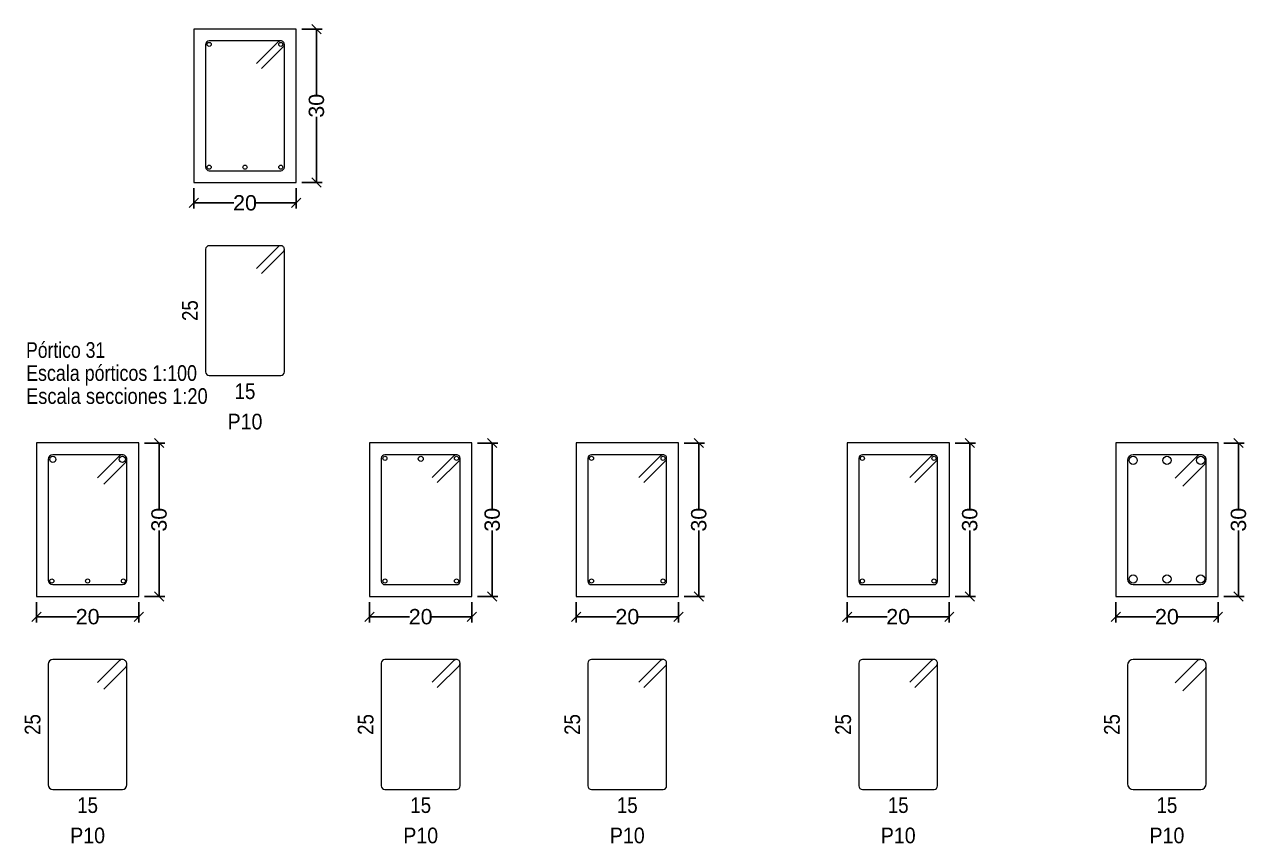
# Model space of a CAD drawing. Header units: millimetres. Extents: x 2 to 158, y -69 to 77.
# Drawn here: x 24.8 to 36.77, y -56.13 to -48.12 of the extents above; entities that cross this region are included whole.
import ezdxf
from ezdxf.enums import TextEntityAlignment as Align

# ---------------------------------------------------------------- set-up
doc = ezdxf.new("R2010")
doc.units = ezdxf.units.MM
for name, color, linetype, lineweight in [('ALZ_REF_REF_ESCALA', 3, 'Continuous', 9), ('ALZ_REF_REFERENCIA_PORTICO', 3, 'Continuous', 9), ('ARM_LONGITUDINAL_Ø10', 103, 'Continuous', 9), ('ARM_LONGITUDINAL_Ø12', 171, 'Continuous', 9), ('ARM_LONGITUDINAL_Ø16', 212, 'Continuous', 9), ('ARM_LONGITUDINAL_Ø8', 32, 'Continuous', 9), ('ARM_TRANSVERSAL_Ø6', 151, 'Continuous', 9), ('SEC_CONT_VIG_HORMIGON_SECCION', 2, 'Continuous', 9), ('SEC_COTAS_SEC_DIM_VIGA', 122, 'Continuous', 0), ('SEC_COTAS_TEXTOS_DESPIECE_ESTRIBADO', 122, 'Continuous', 0), ('SEC_REF_TXT_POSICIONES_ARM_ESTRIBOS', 1, 'Continuous', 9)]:
    doc.layers.add(name, color=color, linetype=linetype, lineweight=lineweight)
doc.styles.add('CYPETXT_0.225_romans', font='arial.ttf', dxfattribs={"height": 0.15})
doc.styles.add('CYPETXT_romans', font='arial.ttf', dxfattribs={"height": 0.2})
doc.dimstyles.new('cype_oblique', dxfattribs={"dimtxt": 0.18, "dimasz": 0.18, "dimexe": 0.05625, "dimexo": 0.05625, "dimgap": 0, "dimtad": 0, "dimdec": 4, "dimzin": 0, "dimdsep": 46, "dimtxsty": 'CYPETXT_0.225_romans', "dimblk": 'OBLIQUE', "dimtsz": 0.045, "dimcen": 0.09, "dimadec": 0, "dimazin": 0, "dimtfac": 1, "dimtdec": 4, "dimtofl": 0, "dimtmove": 2, "dimatfit": 3, "dimfxl": 1, "dimtolj": 1, "dimtzin": 0, "dimarcsym": 0})

# ---------------------------------------------------------------- blocks, each defined once
blk = doc.blocks.new('*D85')
at = {"layer": 'Defpoints', "color": 0, "transparency": 16777216}
for p in [(24.915, -53.712), (25.915, -53.712), (25.915, -53.911)]:
    blk.add_point(p, dxfattribs=at)
at = {"layer": 'SEC_COTAS_SEC_DIM_VIGA', "color": 0, "lineweight": -2, "transparency": 16777216}
for p, q in [((24.87, -53.956), (24.96, -53.866)), ((24.915, -53.768), (24.915, -53.967)), ((25.87, -53.956), (25.96, -53.866)), ((25.915, -53.768), (25.915, -53.967)), ((24.915, -53.911), (25.306, -53.911)), ((25.915, -53.911), (25.523, -53.911))]:
    blk.add_line(p, q, dxfattribs=at)
at = {"layer": 'SEC_COTAS_SEC_DIM_VIGA', "color": 0, "transparency": 16777216, "insert": (25.415, -53.911), "char_height": 0.15, "attachment_point": 5, "style": 'CYPETXT_0.225_romans'}
blk.add_mtext('\\A1;20', dxfattribs=at)
blk = doc.blocks.new('_OBLIQUE')
at = {"color": 0, "linetype": 'ByBlock', "lineweight": -2}
blk.add_line((-0.5, -0.5), (0.5, 0.5), dxfattribs=at)
blk = doc.blocks.new('*D86')
at = {"layer": 'Defpoints', "color": 0, "transparency": 16777216}
for p in [(25.915, -52.212), (26.114, -52.212), (25.915, -53.712)]:
    blk.add_point(p, dxfattribs=at)
at = {"layer": 'SEC_COTAS_SEC_DIM_VIGA', "color": 0, "lineweight": -2, "transparency": 16777216}
for p, q in [((26.159, -52.257), (26.069, -52.167)), ((25.971, -52.212), (26.17, -52.212)), ((26.114, -52.212), (26.114, -52.855)), ((26.114, -53.712), (26.114, -53.069)), ((25.971, -53.712), (26.17, -53.712)), ((26.159, -53.757), (26.069, -53.667))]:
    blk.add_line(p, q, dxfattribs=at)
at = {"layer": 'SEC_COTAS_SEC_DIM_VIGA', "color": 0, "transparency": 16777216, "insert": (26.114, -52.962), "char_height": 0.15, "attachment_point": 5, "rotation": 90, "style": 'CYPETXT_0.225_romans'}
blk.add_mtext('\\A1;30', dxfattribs=at)
blk = doc.blocks.new('*D87')
at = {"layer": 'Defpoints', "color": 0, "transparency": 16777216}
for p in [(26.454, -49.664), (27.454, -49.664), (27.454, -49.864)]:
    blk.add_point(p, dxfattribs=at)
at = {"layer": 'SEC_COTAS_SEC_DIM_VIGA', "color": 0, "lineweight": -2, "transparency": 16777216}
for p, q in [((26.454, -49.72), (26.454, -49.92)), ((27.454, -49.72), (27.454, -49.92)), ((26.409, -49.909), (26.499, -49.819)), ((26.454, -49.864), (26.845, -49.864)), ((27.454, -49.864), (27.062, -49.864)), ((27.409, -49.909), (27.499, -49.819))]:
    blk.add_line(p, q, dxfattribs=at)
at = {"layer": 'SEC_COTAS_SEC_DIM_VIGA', "color": 0, "transparency": 16777216, "insert": (26.954, -49.864), "char_height": 0.15, "attachment_point": 5, "style": 'CYPETXT_0.225_romans'}
blk.add_mtext('\\A1;20', dxfattribs=at)
blk = doc.blocks.new('*D88')
at = {"layer": 'Defpoints', "color": 0, "transparency": 16777216}
for p in [(27.454, -48.164), (27.653, -48.164), (27.454, -49.664)]:
    blk.add_point(p, dxfattribs=at)
at = {"layer": 'SEC_COTAS_SEC_DIM_VIGA', "color": 0, "lineweight": -2, "transparency": 16777216}
for p, q in [((27.698, -48.209), (27.608, -48.119)), ((27.51, -48.164), (27.71, -48.164)), ((27.653, -48.164), (27.653, -48.807)), ((27.653, -49.664), (27.653, -49.021)), ((27.51, -49.664), (27.71, -49.664)), ((27.698, -49.709), (27.608, -49.619))]:
    blk.add_line(p, q, dxfattribs=at)
at = {"layer": 'SEC_COTAS_SEC_DIM_VIGA', "color": 0, "transparency": 16777216, "insert": (27.653, -48.914), "char_height": 0.15, "attachment_point": 5, "rotation": 90, "style": 'CYPETXT_0.225_romans'}
blk.add_mtext('\\A1;30', dxfattribs=at)
blk = doc.blocks.new('*D89')
at = {"layer": 'Defpoints', "color": 0, "transparency": 16777216}
for p in [(28.172, -53.712), (29.172, -53.712), (29.172, -53.911)]:
    blk.add_point(p, dxfattribs=at)
at = {"layer": 'SEC_COTAS_SEC_DIM_VIGA', "color": 0, "lineweight": -2, "transparency": 16777216}
for p, q in [((28.127, -53.956), (28.217, -53.866)), ((28.172, -53.768), (28.172, -53.967)), ((29.127, -53.956), (29.217, -53.866)), ((29.172, -53.768), (29.172, -53.967)), ((28.172, -53.911), (28.564, -53.911)), ((29.172, -53.911), (28.781, -53.911))]:
    blk.add_line(p, q, dxfattribs=at)
at = {"layer": 'SEC_COTAS_SEC_DIM_VIGA', "color": 0, "transparency": 16777216, "insert": (28.672, -53.911), "char_height": 0.15, "attachment_point": 5, "style": 'CYPETXT_0.225_romans'}
blk.add_mtext('\\A1;20', dxfattribs=at)
blk = doc.blocks.new('*D90')
at = {"layer": 'Defpoints', "color": 0, "transparency": 16777216}
for p in [(29.172, -52.212), (29.372, -52.212), (29.172, -53.712)]:
    blk.add_point(p, dxfattribs=at)
at = {"layer": 'SEC_COTAS_SEC_DIM_VIGA', "color": 0, "lineweight": -2, "transparency": 16777216}
for p, q in [((29.417, -52.257), (29.327, -52.167)), ((29.228, -52.212), (29.428, -52.212)), ((29.372, -52.212), (29.372, -52.855)), ((29.372, -53.712), (29.372, -53.069)), ((29.228, -53.712), (29.428, -53.712)), ((29.417, -53.757), (29.327, -53.667))]:
    blk.add_line(p, q, dxfattribs=at)
at = {"layer": 'SEC_COTAS_SEC_DIM_VIGA', "color": 0, "transparency": 16777216, "insert": (29.372, -52.962), "char_height": 0.15, "attachment_point": 5, "rotation": 90, "style": 'CYPETXT_0.225_romans'}
blk.add_mtext('\\A1;30', dxfattribs=at)
blk = doc.blocks.new('*D91')
at = {"layer": 'Defpoints', "color": 0, "transparency": 16777216}
for p in [(30.193, -53.712), (31.193, -53.712), (31.193, -53.911)]:
    blk.add_point(p, dxfattribs=at)
at = {"layer": 'SEC_COTAS_SEC_DIM_VIGA', "color": 0, "lineweight": -2, "transparency": 16777216}
for p, q in [((30.148, -53.956), (30.238, -53.866)), ((30.193, -53.768), (30.193, -53.967)), ((31.148, -53.956), (31.238, -53.866)), ((31.193, -53.768), (31.193, -53.967)), ((30.193, -53.911), (30.584, -53.911)), ((31.193, -53.911), (30.801, -53.911))]:
    blk.add_line(p, q, dxfattribs=at)
at = {"layer": 'SEC_COTAS_SEC_DIM_VIGA', "color": 0, "transparency": 16777216, "insert": (30.693, -53.911), "char_height": 0.15, "attachment_point": 5, "style": 'CYPETXT_0.225_romans'}
blk.add_mtext('\\A1;20', dxfattribs=at)
blk = doc.blocks.new('*D92')
at = {"layer": 'Defpoints', "color": 0, "transparency": 16777216}
for p in [(31.193, -52.212), (31.392, -52.212), (31.193, -53.712)]:
    blk.add_point(p, dxfattribs=at)
at = {"layer": 'SEC_COTAS_SEC_DIM_VIGA', "color": 0, "lineweight": -2, "transparency": 16777216}
for p, q in [((31.437, -52.257), (31.347, -52.167)), ((31.249, -52.212), (31.448, -52.212)), ((31.392, -52.212), (31.392, -52.855)), ((31.392, -53.712), (31.392, -53.069)), ((31.249, -53.712), (31.448, -53.712)), ((31.437, -53.757), (31.347, -53.667))]:
    blk.add_line(p, q, dxfattribs=at)
at = {"layer": 'SEC_COTAS_SEC_DIM_VIGA', "color": 0, "transparency": 16777216, "insert": (31.392, -52.962), "char_height": 0.15, "attachment_point": 5, "rotation": 90, "style": 'CYPETXT_0.225_romans'}
blk.add_mtext('\\A1;30', dxfattribs=at)
blk = doc.blocks.new('*D93')
at = {"layer": 'Defpoints', "color": 0, "transparency": 16777216}
for p in [(32.842, -53.712), (33.842, -53.712), (33.842, -53.911)]:
    blk.add_point(p, dxfattribs=at)
at = {"layer": 'SEC_COTAS_SEC_DIM_VIGA', "color": 0, "lineweight": -2, "transparency": 16777216}
for p, q in [((32.797, -53.956), (32.887, -53.866)), ((32.842, -53.768), (32.842, -53.967)), ((33.797, -53.956), (33.887, -53.866)), ((33.842, -53.768), (33.842, -53.967)), ((32.842, -53.911), (33.234, -53.911)), ((33.842, -53.911), (33.451, -53.911))]:
    blk.add_line(p, q, dxfattribs=at)
at = {"layer": 'SEC_COTAS_SEC_DIM_VIGA', "color": 0, "transparency": 16777216, "insert": (33.342, -53.911), "char_height": 0.15, "attachment_point": 5, "style": 'CYPETXT_0.225_romans'}
blk.add_mtext('\\A1;20', dxfattribs=at)
blk = doc.blocks.new('*D94')
at = {"layer": 'Defpoints', "color": 0, "transparency": 16777216}
for p in [(33.842, -52.212), (34.042, -52.212), (33.842, -53.712)]:
    blk.add_point(p, dxfattribs=at)
at = {"layer": 'SEC_COTAS_SEC_DIM_VIGA', "color": 0, "lineweight": -2, "transparency": 16777216}
for p, q in [((34.087, -52.257), (33.997, -52.167)), ((33.899, -52.212), (34.098, -52.212)), ((34.042, -52.212), (34.042, -52.855)), ((34.042, -53.712), (34.042, -53.069)), ((33.899, -53.712), (34.098, -53.712)), ((34.087, -53.757), (33.997, -53.667))]:
    blk.add_line(p, q, dxfattribs=at)
at = {"layer": 'SEC_COTAS_SEC_DIM_VIGA', "color": 0, "transparency": 16777216, "insert": (34.042, -52.962), "char_height": 0.15, "attachment_point": 5, "rotation": 90, "style": 'CYPETXT_0.225_romans'}
blk.add_mtext('\\A1;30', dxfattribs=at)
blk = doc.blocks.new('*D95')
at = {"layer": 'Defpoints', "color": 0, "transparency": 16777216}
for p in [(35.47, -53.712), (36.47, -53.712), (36.47, -53.911)]:
    blk.add_point(p, dxfattribs=at)
at = {"layer": 'SEC_COTAS_SEC_DIM_VIGA', "color": 0, "lineweight": -2, "transparency": 16777216}
for p, q in [((35.425, -53.956), (35.515, -53.866)), ((35.47, -53.768), (35.47, -53.967)), ((36.425, -53.956), (36.515, -53.866)), ((36.47, -53.768), (36.47, -53.967)), ((35.47, -53.911), (35.862, -53.911)), ((36.47, -53.911), (36.079, -53.911))]:
    blk.add_line(p, q, dxfattribs=at)
at = {"layer": 'SEC_COTAS_SEC_DIM_VIGA', "color": 0, "transparency": 16777216, "insert": (35.97, -53.911), "char_height": 0.15, "attachment_point": 5, "style": 'CYPETXT_0.225_romans'}
blk.add_mtext('\\A1;20', dxfattribs=at)
blk = doc.blocks.new('*D96')
at = {"layer": 'Defpoints', "color": 0, "transparency": 16777216}
for p in [(36.47, -52.212), (36.67, -52.212), (36.47, -53.712)]:
    blk.add_point(p, dxfattribs=at)
at = {"layer": 'SEC_COTAS_SEC_DIM_VIGA', "color": 0, "lineweight": -2, "transparency": 16777216}
for p, q in [((36.715, -52.257), (36.625, -52.167)), ((36.526, -52.212), (36.726, -52.212)), ((36.67, -52.212), (36.67, -52.855)), ((36.67, -53.712), (36.67, -53.069)), ((36.526, -53.712), (36.726, -53.712)), ((36.715, -53.757), (36.625, -53.667))]:
    blk.add_line(p, q, dxfattribs=at)
at = {"layer": 'SEC_COTAS_SEC_DIM_VIGA', "color": 0, "transparency": 16777216, "insert": (36.67, -52.962), "char_height": 0.15, "attachment_point": 5, "rotation": 90, "style": 'CYPETXT_0.225_romans'}
blk.add_mtext('\\A1;30', dxfattribs=at)

msp = doc.modelspace()

# ---------------------------------------------------------------- linework, layer by layer
at = {"layer": 'ARM_LONGITUDINAL_Ø10'}
msp.add_circle((28.67221, -52.36663), 0.025, dxfattribs=at)
at = {"layer": 'ARM_LONGITUDINAL_Ø12'}
for centre in [(25.07471, -52.37163), (25.75471, -52.37163)]:
    msp.add_circle(centre, 0.03, dxfattribs=at)
at = {"layer": 'ARM_LONGITUDINAL_Ø16'}
for centre in [(35.64012, -52.38163), (35.97012, -52.38163), (36.30012, -52.38163), (35.64012, -53.54163), (35.97012, -53.54163), (36.30012, -53.54163)]:
    msp.add_circle(centre, 0.04, dxfattribs=at)
at = {"layer": 'ARM_LONGITUDINAL_Ø8'}
for centre in [(26.60395, -48.31413), (27.30395, -48.31413), (26.60395, -49.51413), (26.95395, -49.51413), (27.30395, -49.51413), (28.32221, -52.36163), (29.02221, -52.36163), (30.34262, -52.36163), (31.04262, -52.36163), (32.99226, -52.36163), (33.69226, -52.36163), (25.06471, -53.56163), (25.41471, -53.56163), (25.76471, -53.56163), (28.32221, -53.56163), (29.02221, -53.56163), (30.34262, -53.56163), (31.04262, -53.56163), (32.99226, -53.56163), (33.69226, -53.56163)]:
    msp.add_circle(centre, 0.02, dxfattribs=at)
at = {"layer": 'ARM_TRANSVERSAL_Ø6'}
for points in [[(27.11656, -48.55101), (27.3287, -48.33888), (27.33305, -48.33357), (27.33628, -48.32752), (27.33827, -48.32096), (27.33895, -48.31413), (27.33827, -48.3073), (27.33628, -48.30074), (27.33305, -48.29468), (27.3287, -48.28938), (27.32339, -48.28503), (27.31734, -48.28179), (27.31078, -48.2798), (27.30395, -48.27913), (26.60395, -48.27913), (26.59055, -48.28179), (26.5792, -48.28938), (26.57161, -48.30074), (26.56895, -48.31413), (26.56895, -49.51413), (26.57161, -49.52752), (26.5792, -49.53888), (26.59055, -49.54646), (26.60395, -49.54913), (27.30395, -49.54913), (27.31734, -49.54646), (27.3287, -49.53888), (27.33628, -49.52752), (27.33895, -49.51413), (27.33895, -48.31413), (27.33827, -48.3073), (27.33628, -48.30074), (27.33305, -48.29468), (27.3287, -48.28938), (27.32339, -48.28503), (27.31734, -48.28179), (27.31078, -48.2798), (27.30395, -48.27913), (27.29712, -48.2798), (27.29055, -48.28179), (27.2845, -48.28503), (27.2792, -48.28938), (27.06707, -48.50151)], [(27.11656, -50.55401), (27.3287, -50.34188), (27.33305, -50.33657), (27.33628, -50.33052), (27.33827, -50.32396), (27.33895, -50.31713), (27.33827, -50.3103), (27.33628, -50.30374), (27.33305, -50.29768), (27.3287, -50.29238), (27.32339, -50.28803), (27.31734, -50.28479), (27.31078, -50.2828), (27.30395, -50.28213), (26.60395, -50.28213), (26.59055, -50.28479), (26.5792, -50.29238), (26.57161, -50.30374), (26.56895, -50.31713), (26.56895, -51.51713), (26.57161, -51.53052), (26.5792, -51.54188), (26.59055, -51.54946), (26.60395, -51.55213), (27.30395, -51.55213), (27.31734, -51.54946), (27.3287, -51.54188), (27.33628, -51.53052), (27.33895, -51.51713), (27.33895, -50.31713), (27.33827, -50.3103), (27.33628, -50.30374), (27.33305, -50.29768), (27.3287, -50.29238), (27.32339, -50.28803), (27.31734, -50.28479), (27.31078, -50.2828), (27.30395, -50.28213), (27.29712, -50.2828), (27.29055, -50.28479), (27.2845, -50.28803), (27.2792, -50.29238), (27.06707, -50.50451)], [(25.5744, -52.61558), (25.78653, -52.40345), (25.79213, -52.39663), (25.79629, -52.38885), (25.79885, -52.38041), (25.79971, -52.37163), (25.79885, -52.36285), (25.79629, -52.35441), (25.79213, -52.34663), (25.78653, -52.33981), (25.77971, -52.33421), (25.77193, -52.33005), (25.76349, -52.32749), (25.75471, -52.32663), (25.07471, -52.32663), (25.05749, -52.33005), (25.04289, -52.33981), (25.03314, -52.35441), (25.02971, -52.37163), (25.02971, -53.55163), (25.03314, -53.56885), (25.04289, -53.58345), (25.05749, -53.5932), (25.07471, -53.59663), (25.75471, -53.59663), (25.77193, -53.5932), (25.78653, -53.58345), (25.79629, -53.56885), (25.79971, -53.55163), (25.79971, -52.37163), (25.79885, -52.36285), (25.79629, -52.35441), (25.79213, -52.34663), (25.78653, -52.33981), (25.77971, -52.33421), (25.77193, -52.33005), (25.76349, -52.32749), (25.75471, -52.32663), (25.74593, -52.32749), (25.73749, -52.33005), (25.72971, -52.33421), (25.72289, -52.33981), (25.51076, -52.55194)], [(28.83483, -52.59851), (29.04696, -52.38638), (29.05131, -52.38107), (29.05455, -52.37502), (29.05654, -52.36846), (29.05721, -52.36163), (29.05654, -52.3548), (29.05455, -52.34824), (29.05131, -52.34218), (29.04696, -52.33688), (29.04166, -52.33253), (29.0356, -52.32929), (29.02904, -52.3273), (29.02221, -52.32663), (28.32221, -52.32663), (28.30882, -52.32929), (28.29746, -52.33688), (28.28987, -52.34824), (28.28721, -52.36163), (28.28721, -53.56163), (28.28987, -53.57502), (28.29746, -53.58638), (28.30882, -53.59396), (28.32221, -53.59663), (29.02221, -53.59663), (29.0356, -53.59396), (29.04696, -53.58638), (29.05455, -53.57502), (29.05721, -53.56163), (29.05721, -52.36163), (29.05654, -52.3548), (29.05455, -52.34824), (29.05131, -52.34218), (29.04696, -52.33688), (29.04166, -52.33253), (29.0356, -52.32929), (29.02904, -52.3273), (29.02221, -52.32663), (29.01538, -52.3273), (29.00882, -52.32929), (29.00277, -52.33253), (28.99746, -52.33688), (28.78533, -52.54901)], [(30.85524, -52.59851), (31.06737, -52.38638), (31.07172, -52.38107), (31.07495, -52.37502), (31.07695, -52.36846), (31.07762, -52.36163), (31.07695, -52.3548), (31.07495, -52.34824), (31.07172, -52.34218), (31.06737, -52.33688), (31.06206, -52.33253), (31.05601, -52.32929), (31.04945, -52.3273), (31.04262, -52.32663), (30.34262, -52.32663), (30.32922, -52.32929), (30.31787, -52.33688), (30.31028, -52.34824), (30.30762, -52.36163), (30.30762, -53.56163), (30.31028, -53.57502), (30.31787, -53.58638), (30.32922, -53.59396), (30.34262, -53.59663), (31.04262, -53.59663), (31.05601, -53.59396), (31.06737, -53.58638), (31.07495, -53.57502), (31.07762, -53.56163), (31.07762, -52.36163), (31.07695, -52.3548), (31.07495, -52.34824), (31.07172, -52.34218), (31.06737, -52.33688), (31.06206, -52.33253), (31.05601, -52.32929), (31.04945, -52.3273), (31.04262, -52.32663), (31.03579, -52.3273), (31.02922, -52.32929), (31.02317, -52.33253), (31.01787, -52.33688), (30.80574, -52.54901)], [(33.50488, -52.59851), (33.71701, -52.38638), (33.72137, -52.38107), (33.7246, -52.37502), (33.72659, -52.36846), (33.72726, -52.36163), (33.72659, -52.3548), (33.7246, -52.34824), (33.72137, -52.34218), (33.71701, -52.33688), (33.71171, -52.33253), (33.70566, -52.32929), (33.69909, -52.3273), (33.69226, -52.32663), (32.99226, -52.32663), (32.97887, -52.32929), (32.96751, -52.33688), (32.95993, -52.34824), (32.95726, -52.36163), (32.95726, -53.56163), (32.95993, -53.57502), (32.96751, -53.58638), (32.97887, -53.59396), (32.99226, -53.59663), (33.69226, -53.59663), (33.70566, -53.59396), (33.71701, -53.58638), (33.7246, -53.57502), (33.72726, -53.56163), (33.72726, -52.36163), (33.72659, -52.3548), (33.7246, -52.34824), (33.72137, -52.34218), (33.71701, -52.33688), (33.71171, -52.33253), (33.70566, -52.32929), (33.69909, -52.3273), (33.69226, -52.32663), (33.68544, -52.3273), (33.67887, -52.32929), (33.67282, -52.33253), (33.66751, -52.33688), (33.45538, -52.54901)], [(36.12688, -52.63265), (36.33901, -52.42052), (36.34585, -52.41219), (36.35093, -52.40268), (36.35406, -52.39236), (36.35512, -52.38163), (36.35406, -52.3709), (36.35093, -52.36058), (36.34585, -52.35107), (36.33901, -52.34274), (36.33068, -52.3359), (36.32117, -52.33082), (36.31085, -52.32769), (36.30012, -52.32663), (35.64012, -52.32663), (35.61907, -52.33082), (35.60123, -52.34274), (35.58931, -52.36058), (35.58512, -52.38163), (35.58512, -53.54163), (35.58931, -53.56268), (35.60123, -53.58052), (35.61907, -53.59244), (35.64012, -53.59663), (36.30012, -53.59663), (36.32117, -53.59244), (36.33901, -53.58052), (36.35093, -53.56268), (36.35512, -53.54163), (36.35512, -52.38163), (36.35406, -52.3709), (36.35093, -52.36058), (36.34585, -52.35107), (36.33901, -52.34274), (36.33068, -52.3359), (36.32117, -52.33082), (36.31085, -52.32769), (36.30012, -52.32663), (36.28939, -52.32769), (36.27907, -52.33082), (36.26956, -52.3359), (36.26123, -52.34274), (36.0491, -52.55487)], [(25.5744, -54.61858), (25.78653, -54.40645), (25.79213, -54.39963), (25.79629, -54.39185), (25.79885, -54.38341), (25.79971, -54.37463), (25.79885, -54.36585), (25.79629, -54.35741), (25.79213, -54.34963), (25.78653, -54.34281), (25.77971, -54.33721), (25.77193, -54.33305), (25.76349, -54.33049), (25.75471, -54.32963), (25.07471, -54.32963), (25.05749, -54.33305), (25.04289, -54.34281), (25.03314, -54.35741), (25.02971, -54.37463), (25.02971, -55.55463), (25.03314, -55.57185), (25.04289, -55.58645), (25.05749, -55.5962), (25.07471, -55.59963), (25.75471, -55.59963), (25.77193, -55.5962), (25.78653, -55.58645), (25.79629, -55.57185), (25.79971, -55.55463), (25.79971, -54.37463), (25.79885, -54.36585), (25.79629, -54.35741), (25.79213, -54.34963), (25.78653, -54.34281), (25.77971, -54.33721), (25.77193, -54.33305), (25.76349, -54.33049), (25.75471, -54.32963), (25.74593, -54.33049), (25.73749, -54.33305), (25.72971, -54.33721), (25.72289, -54.34281), (25.51076, -54.55494)], [(28.83483, -54.60151), (29.04696, -54.38938), (29.05131, -54.38407), (29.05455, -54.37802), (29.05654, -54.37146), (29.05721, -54.36463), (29.05654, -54.3578), (29.05455, -54.35124), (29.05131, -54.34518), (29.04696, -54.33988), (29.04166, -54.33553), (29.0356, -54.33229), (29.02904, -54.3303), (29.02221, -54.32963), (28.32221, -54.32963), (28.30882, -54.33229), (28.29746, -54.33988), (28.28987, -54.35124), (28.28721, -54.36463), (28.28721, -55.56463), (28.28987, -55.57802), (28.29746, -55.58938), (28.30882, -55.59696), (28.32221, -55.59963), (29.02221, -55.59963), (29.0356, -55.59696), (29.04696, -55.58938), (29.05455, -55.57802), (29.05721, -55.56463), (29.05721, -54.36463), (29.05654, -54.3578), (29.05455, -54.35124), (29.05131, -54.34518), (29.04696, -54.33988), (29.04166, -54.33553), (29.0356, -54.33229), (29.02904, -54.3303), (29.02221, -54.32963), (29.01538, -54.3303), (29.00882, -54.33229), (29.00277, -54.33553), (28.99746, -54.33988), (28.78533, -54.55201)], [(30.85524, -54.60151), (31.06737, -54.38938), (31.07172, -54.38407), (31.07495, -54.37802), (31.07695, -54.37146), (31.07762, -54.36463), (31.07695, -54.3578), (31.07495, -54.35124), (31.07172, -54.34518), (31.06737, -54.33988), (31.06206, -54.33553), (31.05601, -54.33229), (31.04945, -54.3303), (31.04262, -54.32963), (30.34262, -54.32963), (30.32922, -54.33229), (30.31787, -54.33988), (30.31028, -54.35124), (30.30762, -54.36463), (30.30762, -55.56463), (30.31028, -55.57802), (30.31787, -55.58938), (30.32922, -55.59696), (30.34262, -55.59963), (31.04262, -55.59963), (31.05601, -55.59696), (31.06737, -55.58938), (31.07495, -55.57802), (31.07762, -55.56463), (31.07762, -54.36463), (31.07695, -54.3578), (31.07495, -54.35124), (31.07172, -54.34518), (31.06737, -54.33988), (31.06206, -54.33553), (31.05601, -54.33229), (31.04945, -54.3303), (31.04262, -54.32963), (31.03579, -54.3303), (31.02922, -54.33229), (31.02317, -54.33553), (31.01787, -54.33988), (30.80574, -54.55201)], [(33.50488, -54.60151), (33.71701, -54.38938), (33.72137, -54.38407), (33.7246, -54.37802), (33.72659, -54.37146), (33.72726, -54.36463), (33.72659, -54.3578), (33.7246, -54.35124), (33.72137, -54.34518), (33.71701, -54.33988), (33.71171, -54.33553), (33.70566, -54.33229), (33.69909, -54.3303), (33.69226, -54.32963), (32.99226, -54.32963), (32.97887, -54.33229), (32.96751, -54.33988), (32.95993, -54.35124), (32.95726, -54.36463), (32.95726, -55.56463), (32.95993, -55.57802), (32.96751, -55.58938), (32.97887, -55.59696), (32.99226, -55.59963), (33.69226, -55.59963), (33.70566, -55.59696), (33.71701, -55.58938), (33.7246, -55.57802), (33.72726, -55.56463), (33.72726, -54.36463), (33.72659, -54.3578), (33.7246, -54.35124), (33.72137, -54.34518), (33.71701, -54.33988), (33.71171, -54.33553), (33.70566, -54.33229), (33.69909, -54.3303), (33.69226, -54.32963), (33.68544, -54.3303), (33.67887, -54.33229), (33.67282, -54.33553), (33.66751, -54.33988), (33.45538, -54.55201)], [(36.12688, -54.63565), (36.33901, -54.42352), (36.34585, -54.41519), (36.35093, -54.40568), (36.35406, -54.39536), (36.35512, -54.38463), (36.35406, -54.3739), (36.35093, -54.36358), (36.34585, -54.35407), (36.33901, -54.34574), (36.33068, -54.3389), (36.32117, -54.33382), (36.31085, -54.33069), (36.30012, -54.32963), (35.64012, -54.32963), (35.61907, -54.33382), (35.60123, -54.34574), (35.58931, -54.36358), (35.58512, -54.38463), (35.58512, -55.54463), (35.58931, -55.56568), (35.60123, -55.58352), (35.61907, -55.59544), (35.64012, -55.59963), (36.30012, -55.59963), (36.32117, -55.59544), (36.33901, -55.58352), (36.35093, -55.56568), (36.35512, -55.54463), (36.35512, -54.38463), (36.35406, -54.3739), (36.35093, -54.36358), (36.34585, -54.35407), (36.33901, -54.34574), (36.33068, -54.3389), (36.32117, -54.33382), (36.31085, -54.33069), (36.30012, -54.32963), (36.28939, -54.33069), (36.27907, -54.33382), (36.26956, -54.3389), (36.26123, -54.34574), (36.0491, -54.55787)]]:
    msp.add_lwpolyline(points, dxfattribs=at)
at = {"layer": 'SEC_CONT_VIG_HORMIGON_SECCION'}
for points in [[(27.45395, -48.16413), (26.45395, -48.16413), (26.45395, -49.66413), (27.45395, -49.66413), (27.45395, -48.16413)], [(25.91471, -52.21163), (24.91471, -52.21163), (24.91471, -53.71163), (25.91471, -53.71163), (25.91471, -52.21163)], [(29.17221, -52.21163), (28.17221, -52.21163), (28.17221, -53.71163), (29.17221, -53.71163), (29.17221, -52.21163)], [(31.19262, -52.21163), (30.19262, -52.21163), (30.19262, -53.71163), (31.19262, -53.71163), (31.19262, -52.21163)], [(33.84226, -52.21163), (32.84226, -52.21163), (32.84226, -53.71163), (33.84226, -53.71163), (33.84226, -52.21163)], [(36.47012, -52.21163), (35.47012, -52.21163), (35.47012, -53.71163), (36.47012, -53.71163), (36.47012, -52.21163)]]:
    msp.add_lwpolyline(points, close=True, dxfattribs=at)

# ---------------------------------------------------------------- texts
at = {"layer": 'ALZ_REF_REF_ESCALA', "style": 'CYPETXT_romans'}
for s, width, p in [('Escala pórticos 1:100', 0.816209, (24.81297, -51.52763)), ('Escala secciones 1:20', 0.833432, (24.81297, -51.75263))]:
    msp.add_text(s, height=0.1533333, dxfattribs=dict(at, width=width)).set_placement(p, align=Align.MIDDLE_LEFT)
at = {"layer": 'ALZ_REF_REFERENCIA_PORTICO', "style": 'CYPETXT_romans', "width": 0.802493}
msp.add_text('Pórtico 31', height=0.153333, dxfattribs=at).set_placement((24.81297, -51.30263), align=Align.MIDDLE_LEFT)
at = {"layer": 'SEC_COTAS_TEXTOS_DESPIECE_ESTRIBADO', "style": 'CYPETXT_romans', "width": 0.853312}
for p in [(26.49228, -50.91713), (24.95304, -54.96463), (28.21054, -54.96463), (30.23095, -54.96463), (32.8806, -54.96463), (35.50845, -54.96463)]:
    msp.add_text('25', height=0.153333, rotation=90, dxfattribs=at).set_placement(p, align=Align.CENTER)
for p in [(26.95395, -51.6288), (25.41471, -55.6763), (28.67221, -55.6763), (30.69262, -55.6763), (33.34226, -55.6763), (35.97012, -55.6763)]:
    msp.add_text('15', height=0.153333, dxfattribs=at).set_placement(p, align=Align.TOP_CENTER)
at = {"layer": 'SEC_REF_TXT_POSICIONES_ARM_ESTRIBOS', "style": 'CYPETXT_romans', "width": 0.894629}
for p in [(26.95395, -52.00213), (25.41471, -56.04963), (28.67221, -56.04963), (30.69262, -56.04963), (33.34226, -56.04963), (35.97012, -56.04963)]:
    msp.add_text('P10', height=0.153333, dxfattribs=at).set_placement(p, align=Align.MIDDLE_CENTER)

# ---------------------------------------------------------------- dimensions: what is measured, and where the dimension line sits
at = {"layer": 'SEC_COTAS_SEC_DIM_VIGA'}
for p1, p2, text, picture, middle in [((27.45395, -49.66413), (27.45395, -48.16413), '30', '*D88', (27.65345, -48.91413)), ((26.45395, -49.66413), (27.45395, -49.66413), '20', '*D87', (26.95395, -49.86363)), ((25.91471, -53.71163), (25.91471, -52.21163), '30', '*D86', (26.11421, -52.96163)), ((29.17221, -53.71163), (29.17221, -52.21163), '30', '*D90', (29.37171, -52.96163)), ((31.19262, -53.71163), (31.19262, -52.21163), '30', '*D92', (31.39212, -52.96163)), ((33.84226, -53.71163), (33.84226, -52.21163), '30', '*D94', (34.04176, -52.96163)), ((36.47012, -53.71163), (36.47012, -52.21163), '30', '*D96', (36.66962, -52.96163)), ((24.91471, -53.71163), (25.91471, -53.71163), '20', '*D85', (25.41471, -53.91113)), ((28.17221, -53.71163), (29.17221, -53.71163), '20', '*D89', (28.67221, -53.91113)), ((30.19262, -53.71163), (31.19262, -53.71163), '20', '*D91', (30.69262, -53.91113)), ((32.84226, -53.71163), (33.84226, -53.71163), '20', '*D93', (33.34226, -53.91113)), ((35.47012, -53.71163), (36.47012, -53.71163), '20', '*D95', (35.97012, -53.91113))]:
    dim = msp.add_aligned_dim(p1=p1, p2=p2, distance=-0.1995, text=text, dimstyle='cype_oblique', dxfattribs=at)
    dim.commit()
    dim.dimension.update_dxf_attribs({"geometry": picture, "text_midpoint": middle})

doc.saveas('drawing.dxf')
